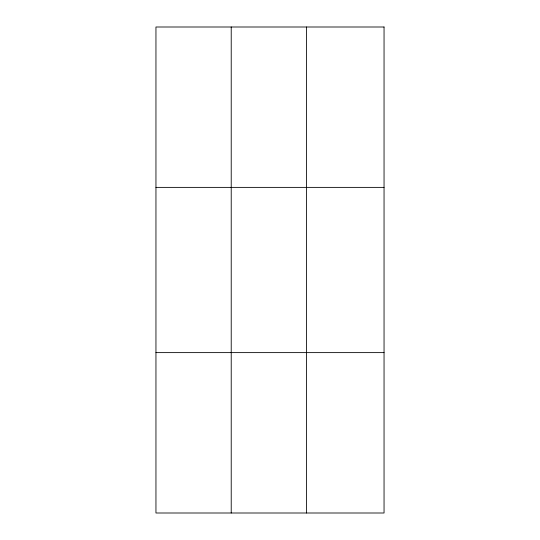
<?xml version="1.0" encoding="UTF-8"?>
<svg xmlns="http://www.w3.org/2000/svg" width="540" height="540" viewBox="0 0 540 540"><rect width="100%" height="100%" fill="white"/><g stroke="black" fill="none" stroke-linecap="round" stroke-linejoin="round"><path stroke-width="0.81" d="M231.221 27L231.221 513M306.497 27L306.497 513M155.952 187.38L384.048 187.38M155.952 352.62L384.048 352.62M384.048 27L384.048 513L155.952 513L155.952 27L384.048 27"/></g></svg>
